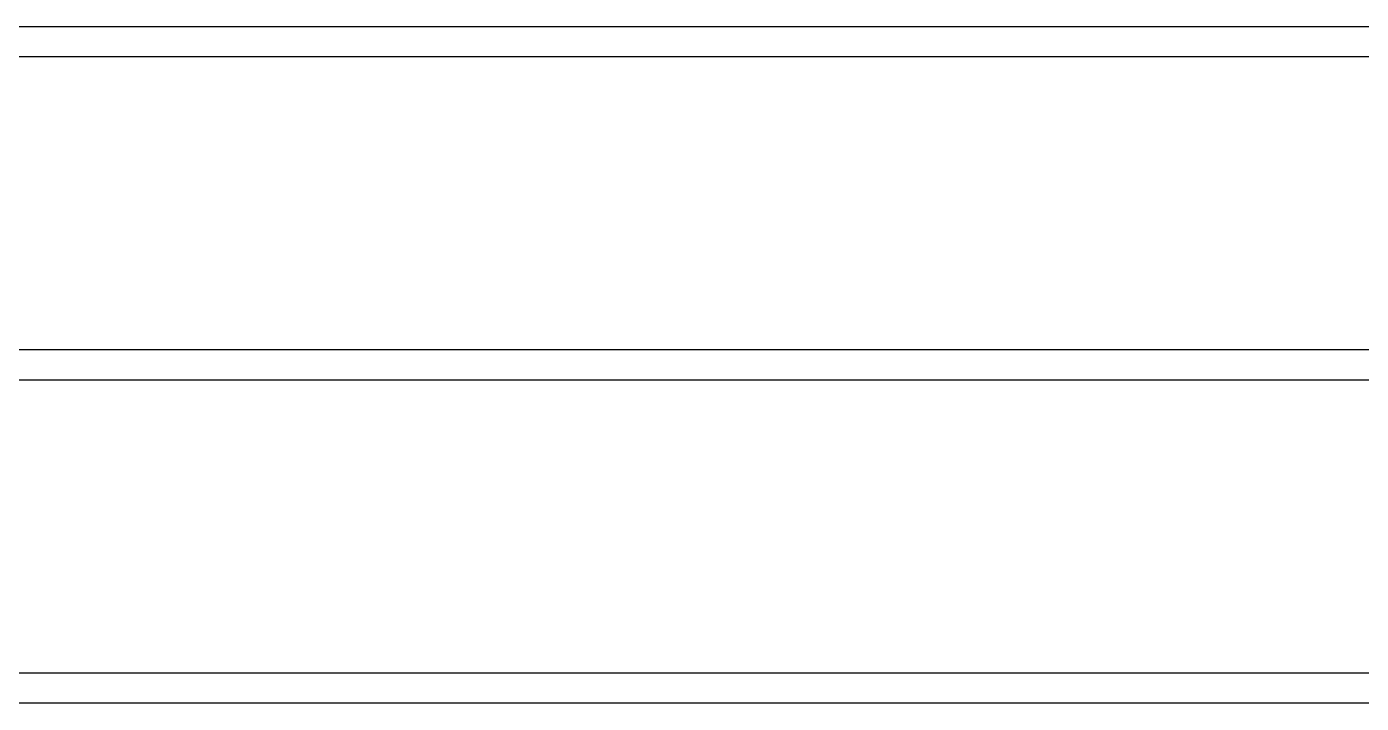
# Model space of a CAD drawing. Extents: x 1725261 to 1937680, y 860327 to 1571294.
# Drawn here: x 1851020 to 1852286, y 1234664 to 1235306 of the extents above; entities that cross this region are included whole.
import ezdxf

# ---------------------------------------------------------------- set-up
doc = ezdxf.new("R2010")
doc.units = 0
doc.header["$LTSCALE"] = 1000
doc.header["$MEASUREMENT"] = 0

msp = doc.modelspace()

# ---------------------------------------------------------------- linework, layer by layer
for p, q in [((1854579.7, 1235305.7), (1849033.1, 1235305.7)), ((1854579.7, 1235277.1), (1849033.1, 1235277.1)), ((1855185.1, 1234999.1), (1848427.9, 1234999.1)), ((1855185.1, 1234970.5), (1848427.9, 1234970.5)), ((1854612.4, 1234692.4), (1849000.4, 1234692.4)), ((1854612.4, 1234663.8), (1849000.4, 1234663.8))]:
    msp.add_line(p, q)

doc.saveas('drawing.dxf')
